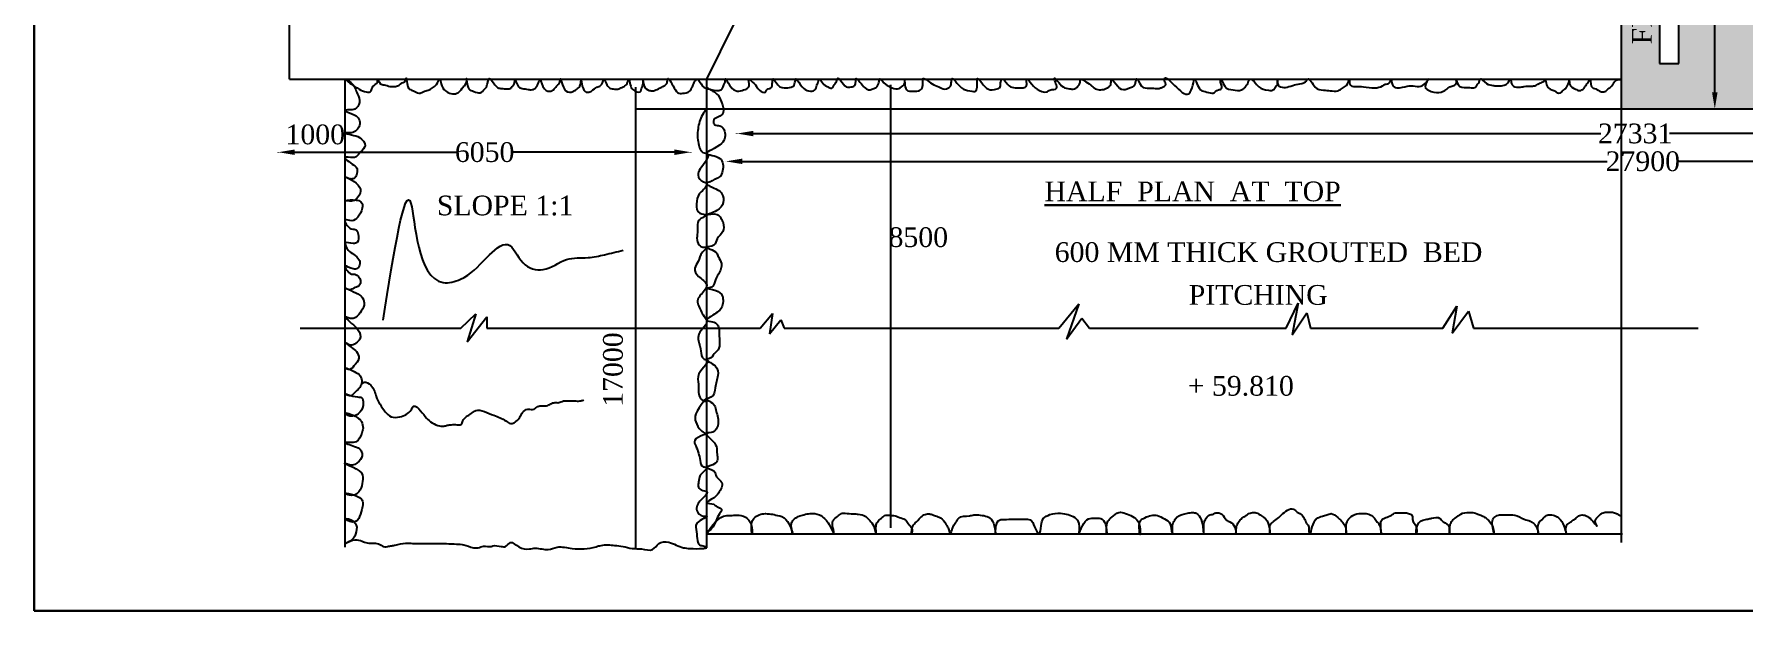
# Model space of a CAD drawing. Header units: millimetres. Extents: x 714 to 94318, y 2537 to 52531.
# Drawn here: x 714 to 26724, y 2537 to 11307 of the extents above; entities that cross this region are included whole.
import ezdxf

# ---------------------------------------------------------------- set-up
doc = ezdxf.new("R2010")
doc.units = ezdxf.units.MM
doc.header["$MEASUREMENT"] = 0
for name, color, linetype in [('DIM', 5, 'Continuous'), ('DWG.LINE', 10, 'Continuous'), ('HATCH', 2, 'Continuous'), ('TEXT', 7, 'Continuous')]:
    doc.layers.add(name, color=color, linetype=linetype)
doc.layers.add('TITLE', color=7, linetype='Continuous', lineweight=30)
doc.styles.get("Standard").update_dxf_attribs({"font": 'times.ttf', "height": 300})
doc.dimstyles.get("Standard").update_dxf_attribs({"dimtxt": 300, "dimasz": 250, "dimexe": 0.18, "dimexo": 0.0625, "dimgap": 0.09, "dimtad": 0, "dimtih": 1, "dimtoh": 1, "dimdec": 0, "dimzin": 0, "dimdsep": 46, "dimtxsty": 'Standard', "dimcen": 300, "dimclre": 256, "dimclrt": 4, "dimadec": 0, "dimazin": 0, "dimtfac": 1, "dimtdec": 0, "dimtofl": 0, "dimtmove": 0, "dimatfit": 3, "dimfxl": 0, "dimtolj": 1, "dimtzin": 0, "dimarcsym": 0})

# ---------------------------------------------------------------- blocks, each defined once
blk = doc.blocks.new('*D1')
at = {"layer": 'Defpoints', "color": 0, "ltscale": 0.2}
for p in [(11237, 9373), (39137, 9373), (39137, 9373)]:
    blk.add_point(p, dxfattribs=at)
at = {"layer": 'DIM', "lineweight": -2, "ltscale": 0.2}
for p, q in [((11237, 9373), (11237, 9373)), ((39137, 9373), (39137, 9373))]:
    blk.add_line(p, q, dxfattribs=at)
at = {"layer": 'DIM', "color": 0, "lineweight": -2, "ltscale": 0.2}
for p, q in [((11487, 9373), (24646, 9373)), ((38887, 9373), (25728, 9373))]:
    blk.add_line(p, q, dxfattribs=at)
at = {"layer": 'DIM', "color": 0, "ltscale": 0.2}
for points in [[(11487, 9415), (11487, 9332), (11237, 9373)], [(38887, 9415), (38887, 9332), (39137, 9373)]]:
    blk.add_solid(points, dxfattribs=at)
at = {"layer": 'DIM', "color": 4, "ltscale": 0.2, "insert": (25187, 9373), "char_height": 300, "attachment_point": 5}
blk.add_mtext('\\A1;27900', dxfattribs=at)
blk = doc.blocks.new('*D2')
at = {"layer": 'Defpoints', "color": 0, "ltscale": 0.2}
for p in [(4429, 9415), (10705, 9512), (10705, 9415)]:
    blk.add_point(p, dxfattribs=at)
at = {"layer": 'DIM', "lineweight": -2, "ltscale": 0.2}
for p, q in [((4429, 9507), (4429, 9512)), ((10705, 9507), (10705, 9512))]:
    blk.add_line(p, q, dxfattribs=at)
at = {"layer": 'DIM', "color": 0, "lineweight": -2, "ltscale": 0.2}
for p, q in [((4679, 9512), (7141, 9512)), ((10455, 9512), (7993, 9512))]:
    blk.add_line(p, q, dxfattribs=at)
at = {"layer": 'DIM', "color": 0, "ltscale": 0.2}
for points in [[(4679, 9554), (4679, 9470), (4429, 9512)], [(10455, 9554), (10455, 9470), (10705, 9512)]]:
    blk.add_solid(points, dxfattribs=at)
at = {"layer": 'DIM', "color": 4, "ltscale": 0.2, "insert": (7567, 9512), "char_height": 300, "attachment_point": 5}
blk.add_mtext('\\A1;6050', dxfattribs=at)
blk = doc.blocks.new('*D3')
at = {"layer": 'Defpoints', "color": 0, "ltscale": 0.2}
for p in [(11405, 9750), (38736, 9796), (38736, 9750)]:
    blk.add_point(p, dxfattribs=at)
at = {"layer": 'DIM', "lineweight": -2, "ltscale": 0.2}
for p, q in [((11405, 9791), (11405, 9796)), ((38736, 9791), (38736, 9796))]:
    blk.add_line(p, q, dxfattribs=at)
at = {"layer": 'DIM', "color": 0, "lineweight": -2, "ltscale": 0.2}
for p, q in [((11655, 9796), (24549, 9796)), ((38486, 9796), (25593, 9796))]:
    blk.add_line(p, q, dxfattribs=at)
at = {"layer": 'DIM', "color": 0, "ltscale": 0.2}
for points in [[(11655, 9838), (11655, 9755), (11405, 9796)], [(38486, 9838), (38486, 9755), (38736, 9796)]]:
    blk.add_solid(points, dxfattribs=at)
at = {"layer": 'DIM', "color": 4, "ltscale": 0.2, "insert": (25071, 9796), "char_height": 300, "attachment_point": 5}
blk.add_mtext('\\A1;27331', dxfattribs=at)
blk = doc.blocks.new('*D16')
at = {"layer": 'Defpoints', "color": 0, "ltscale": 0.2}
for p in [(26283, 15801), (26283, 10172), (26283, 10172)]:
    blk.add_point(p, dxfattribs=at)
at = {"layer": 'DIM', "lineweight": -2, "ltscale": 0.2}
for p, q in [((26283, 15801), (26283, 15801)), ((26283, 10172), (26282, 10172))]:
    blk.add_line(p, q, dxfattribs=at)
at = {"layer": 'DIM', "color": 0, "lineweight": -2, "ltscale": 0.2}
for p, q in [((26283, 15551), (26283, 13412)), ((26283, 10422), (26283, 12561))]:
    blk.add_line(p, q, dxfattribs=at)
at = {"layer": 'DIM', "color": 0, "ltscale": 0.2}
for points in [[(26241, 15551), (26324, 15551), (26283, 15801)], [(26241, 10422), (26324, 10422), (26283, 10172)]]:
    blk.add_solid(points, dxfattribs=at)
at = {"layer": 'DIM', "color": 4, "ltscale": 0.2, "insert": (26283, 12986), "char_height": 300, "attachment_point": 5, "rotation": 90}
blk.add_mtext('\\A1;6000', dxfattribs=at)

msp = doc.modelspace()

# ---------------------------------------------------------------- hatches: boundary and pattern name
at = {"layer": 'HATCH', "linetype": 'ByBlock', "ltscale": 0.2}
h = msp.add_hatch(dxfattribs=at)
h.set_pattern_fill('AR-CONC', color=256, scale=100, style=0)
edge = h.paths.add_edge_path()
edge.add_line((36385, 15800.7), (34223.1, 15800.7))
edge.add_spline(control_points=[(34223.1, 15800.7), (33789, 14832), (32934.2, 12924.6), (32174.9, 14852.1), (31801.2, 15800.7)], knot_values=[0, 0, 0, 0, 2303.7569938, 4536.2451629, 4536.2451629, 4536.2451629, 4536.2451629], degree=3, periodic=0)
edge.add_line((31801.2, 15800.7), (30090.3, 15800.7))
edge.add_spline(control_points=[(30090.3, 15800.7), (29652.2, 14797.7), (28795.8, 12837), (28094.1, 14828.1), (27751.3, 15800.7)], knot_values=[0, 0, 0, 0, 2350.0013767, 4593.8014108, 4593.8014108, 4593.8014108, 4593.8014108], degree=3, periodic=0)
edge.add_line((27751.3, 15800.7), (26086, 15800.7))
edge.add_spline(control_points=[(26086, 15800.7), (25676.1, 14754), (25266.3, 13707.3), (24862, 13711.6)], knot_values=[2406.5342226, 2406.5342226, 2406.5342226, 2406.5342226, 4827.8069746, 4827.8069746, 4827.8069746, 4827.8069746], degree=3, periodic=0)
edge.add_line((24862, 13711.6), (24862, 10172.2))
edge.add_line((24862, 10172.2), (45118.8, 10172.2))
edge.add_line((45118.8, 10172.2), (45118.8, 10656.4))
edge.add_line((45118.8, 10656.4), (38824, 10656.4))
edge.add_line((38824, 10656.4), (36385, 15800.7))
h.paths.add_polyline_path([(25733.6, 10864.1), (25439.1, 10864.1), (25439.1, 12923), (25329, 12923), (25595, 13667.3), (25842.4, 12923), (25733.6, 12923)], flags=16)
h.paths.add_polyline_path([(25782.1, 13214), (26783.2, 13214), (26783.2, 12758.8), (25782.1, 12758.8)], flags=24)
h.paths.add_polyline_path([(25407, 11076.3), (25407, 12484.6), (24946.9, 12484.6), (24946.9, 11076.3)], flags=24)
h.paths.add_polyline_path([(26882.1, 11580.6), (33335.3, 11580.6), (33335.3, 12040.7), (26882.1, 12040.7)], flags=24)
h.paths.add_polyline_path([(26882.1, 12172.2), (36226.5, 12172.2), (36226.5, 12632.3), (26882.1, 12632.3)], flags=24)
h.paths.add_polyline_path([(26880.2, 12835.6), (33645.6, 12835.6), (33645.6, 13307.4), (26880.2, 13307.4)], flags=24)

# ---------------------------------------------------------------- linework, layer by layer
at = {"layer": 'DWG.LINE', "ltscale": 0.2}
for p, q in [((24862, 3574.4), (24862, 43860.1)), ((4596.3, 10624.1), (4596.3, 16817)), ((10944.9, 10624.1), (13410, 15599.4)), ((25439.1, 12923), (25439.1, 10864.1)), ((25733.6, 10864.1), (25733.6, 12923)), ((25439.1, 10864.1), (25733.6, 10864.1)), ((4596.3, 10624.1), (24862, 10624.1)), ((5447.1, 3503.5), (5447.1, 10621)), ((9862.3, 10501.6), (9862.3, 3482.1)), ((10944.9, 10595.9), (10944.9, 10624.1)), ((10944.9, 3493), (10944.9, 10595.9)), ((13740.8, 10537.6), (13740.8, 3797.9)), ((9861.7, 10172.2), (46659.4, 10172.2)), ((7202.3, 6836.5), (7435.3, 7053.6)), ((7435.3, 7053.6), (7299.2, 6627.4)), ((11756.8, 6836.5), (11944.7, 7059.4)), ((11944.7, 7059.4), (11900.8, 6752)), ((16302, 6836.5), (16604.9, 7205.4)), ((16604.9, 7205.4), (16418.7, 6666.4)), ((19759.2, 6836.5), (19945.7, 7215.2)), ((19945.7, 7215.2), (19850.6, 6732.3)), ((19850.6, 6732.3), (20075.1, 7066.9)), ((20075.1, 7066.9), (20133.6, 6836.5)), ((22144.8, 6836.5), (22359.9, 7169.2)), ((22359.9, 7169.2), (22287.6, 6762.4)), ((22287.6, 6762.4), (22535, 7093.2)), ((22535, 7093.2), (22610.9, 6836.5)), ((4758.5, 6836.5), (7202.3, 6836.5)), ((7299.2, 6627.4), (7598.7, 7010.5)), ((7598.7, 7010.5), (7598.7, 6836.5)), ((7598.7, 6836.5), (11756.8, 6836.5)), ((11900.8, 6752), (12075.5, 6962.8)), ((12075.5, 6962.8), (12122, 6836.5)), ((12122, 6836.5), (16302, 6836.5)), ((16418.7, 6666.4), (16654.2, 6986.5)), ((16654.2, 6986.5), (16769.3, 6836.5)), ((16769.3, 6836.5), (19759.2, 6836.5)), ((20133.6, 6836.5), (22144.8, 6836.5)), ((22610.9, 6836.5), (26029, 6836.5)), ((10944.9, 3708.4), (24880.1, 3708.4))]:
    msp.add_line(p, q, dxfattribs=at)
msp.add_spline([(5447.1, 3560.9), (5597.4, 3615.4), (5702.6, 3595.3), (5780.9, 3570), (5974.4, 3547.6), (6046.3, 3510.1), (6087, 3515.3), (6153.1, 3527), (6207.5, 3537.5), (6365.4, 3564.4), (6471.1, 3561.9), (6667.4, 3561), (6831.5, 3562.7), (7140.3, 3551.7), (7249.5, 3541.5), (7395, 3496.7), (7468.6, 3495.9), (7550.6, 3519.6), (7668.2, 3517), (7693.6, 3523.8), (7817.9, 3516.1), (7883.9, 3516.1), (7957.7, 3574.3), (8085.9, 3508.3), (8249, 3477.3), (8338.3, 3488.9), (8532.5, 3469.5), (8668.5, 3504.4), (8897.6, 3485), (9264.2, 3512.4), (9338, 3531.8), (9543.8, 3531.8), (9672, 3516.3), (9811.8, 3485.2), (9955.5, 3477.5), (10122.6, 3469.7), (10215.8, 3558.9), (10367.3, 3578.4), (10591.4, 3496.9), (10688.5, 3485.3), (10882.7, 3485.3), (10944.9, 3493)], degree=3, dxfattribs=at)
at = {"layer": 'HATCH', "ltscale": 0.2}
for points in [[(5447.1, 10621), (5659.3, 10471.3), (5838.6, 10444.2), (5867.5, 10512.9), (5934.5, 10579.9), (5941.8, 10624.1), (5979.8, 10554.5), (6037.7, 10538.3), (6124.6, 10512.9), (6193.4, 10511.1), (6256.8, 10527.4), (6294.8, 10558.2), (6358.2, 10596.1), (6370.9, 10634.1), (6412.5, 10484), (6466.9, 10453.2), (6544.7, 10417.1), (6586.4, 10409.8), (6633.4, 10433.3), (6707.7, 10455), (6772.8, 10493), (6836.2, 10541.9), (6886.3, 10624.1), (6906.2, 10554.8), (6969.6, 10446.3), (7143.4, 10408.3), (7226.7, 10484.3), (7268.3, 10536.7), (7291.9, 10578.3), (7291.9, 10632.6), (7328.1, 10477), (7404.1, 10437.2), (7496.5, 10413.7), (7567.1, 10473.4), (7594.2, 10504.2), (7606.9, 10545.8), (7621.4, 10596.4), (7628.6, 10624.1), (7765.1, 10496.9), (7828.4, 10480.6), (7899.1, 10477), (7953.4, 10482.4), (7987.8, 10511.4), (8020.4, 10563.8), (8024, 10585.5), (8024, 10624.1), (8083.7, 10507.7), (8138.1, 10482.4), (8226.8, 10467.9), (8293.8, 10464.3), (8346.3, 10493.3), (8369.8, 10533.1), (8386.1, 10567.4), (8404.2, 10624.1), (8454.2, 10509.6), (8559.2, 10439.1), (8613.5, 10462.6), (8660.6, 10516.9), (8702.2, 10558.5), (8716.7, 10624.1), (8801.8, 10448.1), (8912.3, 10435.5), (8981.1, 10480.7), (9020.9, 10533.2), (9035.4, 10624.1), (9097, 10435.5), (9167.6, 10430), (9259.9, 10493.4), (9317.9, 10516.9), (9357.7, 10565.7), (9375.8, 10624.1), (9454.7, 10500.4), (9523.5, 10475.1), (9592.3, 10471.5), (9652, 10498.6), (9700.9, 10520.3), (9728.1, 10542), (9744.4, 10585.4), (9760.7, 10624.1), (9782.4, 10540.2), (9824, 10466.1), (9932.7, 10429.9), (9961.6, 10502.2), (9976.1, 10538.4), (9976.1, 10624.1), (9992.4, 10516.7), (10072.1, 10453.4), (10133.6, 10446.2), (10211.5, 10478.7), (10278.5, 10509.5), (10318.3, 10534.8), (10341.9, 10569.2), (10352.7, 10624.1), (10470.4, 10458.8), (10539.2, 10406.4), (10580.9, 10408.2), (10631.6, 10413.6), (10693.1, 10446.2), (10709.4, 10471.5), (10723.9, 10507.7), (10740.2, 10536.6), (10754.7, 10574.6), (10795.7, 10624.1), (10882.6, 10518.6), (10993.4, 10470.4), (11130.7, 10453.5), (11179.6, 10475.2), (11204.9, 10536.7), (11226.6, 10578.3), (11226.6, 10624.1), (11331.7, 10482.4), (11434.9, 10442.6), (11530.8, 10468), (11577.9, 10495.1), (11590.6, 10522.2), (11590.6, 10624.1), (11618.5, 10603.6), (11703.6, 10513.2), (11752.5, 10449.9), (11839.4, 10428.2), (11864.8, 10466.1), (11931.7, 10496.9), (11940.8, 10545.7), (11948, 10596.4), (11948, 10624.1), (12027.7, 10536.7), (12158.1, 10489.7), (12252.2, 10509.6), (12277.6, 10531.3), (12284.8, 10572.9), (12295.7, 10605.4), (12295.7, 10624.1), (12369.9, 10543.9), (12473.1, 10451.7), (12572.7, 10448.1), (12612.5, 10489.7), (12619.8, 10531.3), (12636.1, 10562), (12656, 10624.1), (12711.5, 10560.2), (12787.5, 10506), (12850.9, 10487.9), (12874.5, 10515), (12887.1, 10538.5), (12912.5, 10571.1), (12925.1, 10605.5), (12932.4, 10630.8), (13068.2, 10507.8), (13142.4, 10506), (13196.7, 10527.7), (13207.6, 10551.2), (13213, 10585.6), (13213, 10624.1), (13332.5, 10513.2), (13376, 10477), (13419.5, 10458.9), (13472, 10475.2), (13524.5, 10496.9), (13566.1, 10574.7), (13571.5, 10601.9), (13571.5, 10624.1), (13641, 10569.3), (13740.8, 10504.2), (13849.2, 10477.1), (13927, 10522.3), (13950.6, 10549.4), (13959.6, 10624.1), (13988.6, 10460.8), (14079.1, 10440.9), (14166, 10446.3), (14224, 10489.7), (14233, 10538.6), (14233, 10596.5), (14233, 10624.1), (14373.6, 10553.1), (14475, 10507.9), (14567.3, 10473.5), (14652.4, 10515.1), (14666.9, 10569.4), (14672.3, 10624.1), (14822.6, 10489.8), (14949.4, 10446.4), (15045.3, 10446.4), (15056.2, 10482.5), (15061.6, 10556.7), (15061.6, 10596.5), (15061.6, 10624.1), (15200.3, 10487.9), (15323.4, 10466.2), (15399.5, 10491.5), (15417.6, 10565.7), (15433.9, 10624.1), (15528, 10540.4), (15611.3, 10495.1), (15727.2, 10493.3), (15790.6, 10502.4), (15810.5, 10525.9), (15814.1, 10556.6), (15819.5, 10624.1), (15861.2, 10582), (15973.5, 10469.8), (16118.3, 10431.8), (16165.4, 10457.2), (16268.6, 10484.3), (16259.5, 10549.4), (16237.8, 10636.2), (16366.4, 10506), (16464.1, 10477.1), (16540.2, 10477.1), (16580, 10504.2), (16601.7, 10529.5), (16627.1, 10572.9), (16634.3, 10624.1), (16683, 10603.7), (16788, 10533.1), (16855, 10478.9), (17028.8, 10484.3), (17075.9, 10516.9), (17097.6, 10578.4), (17097.6, 10624.1), (17168.2, 10554.8), (17284.1, 10464.4), (17340.2, 10475.2), (17392.7, 10495.1), (17454.3, 10525.9), (17470.6, 10571.1), (17485.1, 10630.8), (17559.3, 10518.7), (17678.8, 10487.9), (17767.5, 10482.5), (17829.1, 10482.5), (17870.7, 10498.8), (17930.5, 10544), (17914.2, 10580.2), (17908.8, 10624.1), (18281.2, 10402.8), (18373.6, 10624.1), (18456.9, 10462.5), (18556.5, 10428.2), (18650.6, 10411.9), (18730.3, 10460.7), (18775.5, 10480.6), (18781, 10516.8), (18764.7, 10578.3), (18764.7, 10624.1), (18826.2, 10518.6), (18954.8, 10458.9), (19081.5, 10458.9), (19121.4, 10487.9), (19141.3, 10509.6), (19175.7, 10558.4), (19208.3, 10624.1), (19273.5, 10585.6), (19345.9, 10506), (19490.4, 10455.4), (19564.6, 10459), (19602.7, 10509.6), (19631.6, 10549.4), (19629.8, 10576.6), (19629.8, 10624.1), (19631.6, 10562.1), (19803.6, 10509.6), (19914.1, 10544), (20028.2, 10567.5), (20062.6, 10591), (20089.7, 10624.1), (20203.8, 10500.6), (20328.7, 10457.2), (20430.1, 10448.1), (20551.4, 10448.1), (20587.6, 10466.2), (20696.3, 10554.8), (20709, 10592.8), (20721.6, 10624.1), (20730, 10544), (20809.6, 10513.2), (20936.4, 10507.8), (21110.2, 10491.5), (21227.9, 10522.3), (21269.5, 10545.8), (21329.3, 10565.7), (21354.6, 10624.1), (21378.2, 10538.6), (21532.1, 10500.6), (21664.3, 10522.3), (21785.6, 10511.4), (21881.5, 10563.9), (21925, 10624.1), (21875.6, 10518.7), (21969.7, 10437.3), (22121.8, 10428.2), (22188.8, 10460.8), (22250.4, 10506), (22313.8, 10529.5), (22348.2, 10558.5), (22348.2, 10624.1), (22377.1, 10540.4), (22502.1, 10497), (22598, 10491.5), (22616.1, 10491.5), (22652.3, 10506), (22674.1, 10547.6), (22697.6, 10580.2), (22706.7, 10624.1), (22811.7, 10556.6), (22907.6, 10527.7), (22965.6, 10520.5), (23059.7, 10527.7), (23128.5, 10563.9), (23177.1, 10624.1), (23184.8, 10575.1), (23221.5, 10514.8), (23310.8, 10500.6), (23377.2, 10512.1), (23492.4, 10518.2), (23559.1, 10529.6), (23591.5, 10547.2), (23622.2, 10561.2), (23657.3, 10578.7), (23694.1, 10603.2), (23701.1, 10624.1), (23716, 10566.4), (23755.5, 10485), (23857.2, 10438.5), (23895.3, 10413.8), (23927.8, 10416.5), (23967.2, 10445.4), (23991.8, 10466.4), (24012, 10483.1), (24030.4, 10508.5), (24039.1, 10526), (24045.3, 10537.4), (24065.5, 10589.1), (24069, 10624.1), (24073.3, 10554), (24163.7, 10473.4), (24223.3, 10450.6), (24292.6, 10487.4), (24320.6, 10528.6), (24354.8, 10575.9), (24375, 10613.6), (24381.1, 10624.1), (24402.7, 10517.3), (24470.2, 10474.3), (24543, 10437.5), (24610.5, 10434.9), (24662.2, 10476.1), (24707.8, 10510.3), (24745.5, 10564.6), (24783.2, 10605.7), (24817.4, 10618), (24842, 10618), (24862, 10624.1)], [(5447.1, 10621), (5551.7, 10554.9), (5631.4, 10397.2), (5664.7, 10266.9), (5592.2, 10168.5), (5553.1, 10158.3), (5447.1, 10143.9), (5470.5, 10127.2), (5611.1, 10065), (5663.2, 9994.1), (5651.6, 9895.6), (5515.4, 9805.9), (5447.1, 9805.9), (5541.5, 9776.5), (5661.8, 9736), (5750.1, 9611.5), (5680.6, 9517), (5611, 9443.2), (5489.3, 9434.5), (5447.1, 9434.5), (5576.2, 9315.3), (5621.1, 9270.5), (5622.6, 9188), (5580.5, 9114.2), (5519.7, 9106.9), (5447.1, 9135.9), (5642.8, 9013.4), (5673.3, 8890.4), (5541.4, 8767.4), (5487.8, 8771.7), (5447.1, 8771.7), (5684.8, 8759.7), (5703.6, 8661.3), (5635.5, 8523.8), (5547.2, 8470.2), (5447.1, 8484.7), (5538.5, 8346.6), (5613.8, 8332.1), (5642.8, 8264.1), (5626.9, 8141.1), (5567.5, 8123.7), (5447.1, 8132.4), (5492.1, 8024.6), (5576.2, 7956.5), (5654.4, 7879.8), (5667.4, 7813.2), (5632.7, 7748.1), (5567.5, 7736.5), (5447.1, 7779.9), (5541.4, 7659.3), (5592.1, 7655), (5680.5, 7559.4), (5655.9, 7484.2), (5574.8, 7444.7), (5511, 7418.6), (5447.1, 7443.2), (5637.1, 7357.3), (5695.1, 7316.8), (5734.2, 7221.2), (5689.3, 7093.9), (5603.8, 6999.8), (5554.6, 6981), (5447.1, 7005.6), (5595.1, 6862.9), (5644.4, 6806.4), (5670.5, 6670.4), (5606.7, 6606.7), (5522.7, 6576.3), (5441.6, 6622.6), (5534.3, 6545.2), (5619.7, 6480), (5651.6, 6377.3), (5579.2, 6261.5), (5490.8, 6206.5), (5447.1, 6226.7), (5608.1, 6163.6), (5684.9, 6089.8), (5695, 5988.5), (5593.6, 5856.8), (5531.3, 5806.1), (5489.3, 5811.9), (5447.1, 5835.1), (5631.3, 5789.4), (5695, 5779.3), (5719.6, 5698.2), (5671.8, 5562.2), (5602.3, 5510.1), (5515.4, 5498.5), (5487.8, 5507.2), (5447.1, 5539), (5626.9, 5479.4), (5692.1, 5415.7), (5716.8, 5315.8), (5697.9, 5239.1), (5613.9, 5109.4), (5509.5, 5097.8), (5447.1, 5097.8), (5587.8, 5037.1), (5677.6, 4983.5), (5705.1, 4921.3), (5655.9, 4812.7), (5521.1, 4751.9), (5479.1, 4767.8), (5447.1, 4776.5), (5691.1, 4634), (5708.9, 4503.6), (5673.3, 4379.1), (5542.8, 4290.1), (5447.1, 4319.8), (5691.1, 4236.8), (5697.1, 4076.7), (5554.7, 3887), (5447.1, 3940.3), (5572.5, 3898.8), (5619.9, 3774.3), (5570, 3641.7), (5447.1, 3560.9)], [(10944.9, 10495.7), (11117.8, 10377.6), (11184.5, 10230.8), (11182.3, 10088.5), (11046.6, 9986.2), (11066.6, 9930.6), (11144.5, 9915.1), (11215.7, 9835), (11171.2, 9646), (10944.9, 9491.4), (11146.7, 9418), (11186.8, 9229), (11142.3, 9135.6), (11057.7, 9095.6), (10997.6, 9062.2), (10944.9, 9035.6), (10993.3, 8994.8), (11111.2, 8941.4), (11178, 8879.2), (11198, 8748), (11097.9, 8623.5), (10944.9, 8559), (11104.7, 8565), (11160.3, 8511.6), (11195.9, 8436), (11191.5, 8304.8), (11104.6, 8194.9), (11055.6, 8099.3), (10944.9, 8068.2), (11095.7, 7980.8), (11122.4, 7920.8), (11169.1, 7818.5), (11124.6, 7658.4), (11080.1, 7571.7), (11020, 7460.5), (10944.9, 7444.9), (11082.3, 7408.6), (11182.5, 7328.6), (11171.4, 7150.3), (11008.9, 7014.7), (10944.9, 6954.6), (11035.7, 6934.1), (11109.1, 6887.4), (11133.6, 6827.3), (11135.8, 6742.8), (11118, 6508.3), (11060.1, 6443.8), (10986.7, 6372.6), (10944.9, 6363.8), (11073.5, 6260.7), (11115.8, 6113.9), (11073.5, 5929.4), (11009, 5784.8), (10944.9, 5751.5), (11009.1, 5712.8), (11095.9, 5550.5), (11120.3, 5450.4), (11100.3, 5319.3), (11038, 5254.8), (10944.9, 5239.2), (11080.5, 5062.5), (11100.5, 4946.8), (11078.3, 4782.3), (10944.9, 4717.8), (11055.9, 4663.7), (11096, 4577), (11175.8, 4487.1), (11124.9, 4325.8), (11058.2, 4256.8), (10944.9, 4176.8), (11052.7, 4156.8), (11099.3, 4123.8), (11169.1, 4084.6), (11123.8, 3984.3), (11042.9, 3815.3), (11006.2, 3776.1), (10944.9, 3708.4)], [(10944.9, 10172.2), (10880.2, 10080.1), (10813.5, 9868), (10819.6, 9643.9), (10907.5, 9501.5), (10944.9, 9491.4), (10847.1, 9257.8), (10813.7, 9163.8), (10895.6, 9060.9), (10945.5, 9037.2), (10898.7, 8945), (10832, 8878.3), (10789.5, 8720.8), (10841.1, 8584.5), (10944.9, 8559.3), (10823, 8471.5), (10807.8, 8350.4), (10813.9, 8123.2), (10856.4, 8077.7), (10886.7, 8068.6), (10944.9, 8068.6), (10883.6, 7992.9), (10816.9, 7850.5), (10765.4, 7747.5), (10821.1, 7623.7), (10944.9, 7501.5), (10858.1, 7345.6), (10809.7, 7272.2), (10854.7, 7105.6), (10904.8, 7015.6), (10944.9, 6960.1), (10826.4, 6744.6), (10821.4, 6641.3), (10858, 6486.3), (10894.8, 6372.2), (10919.8, 6360.6), (10944.9, 6355.6), (10828, 6140), (10819.7, 5983.4), (10819.7, 5908.4), (10888.2, 5734.5), (10926.5, 5726.2), (10944.9, 5751.5), (10781.4, 5530.6), (10779.7, 5408.9), (10856.4, 5282.3), (10929.8, 5240.6), (10944.9, 5239.2), (10763, 5129.8), (10779.7, 5044.8), (10844.8, 4821.5), (10891.5, 4728.1), (10944.9, 4720), (10846.4, 4597.5), (10823.1, 4494.2), (10814.8, 4432), (10863.2, 4377), (10944.9, 4348.7), (10798, 4136.4), (10796.3, 4064.8), (10898.1, 3974.8), (10944.9, 3974.8), (10797.9, 3872.5), (10789.5, 3737.5), (10856.3, 3530.8), (10891.3, 3525.8), (10944.9, 3493)], [(6021.8, 6959), (6445.3, 8732.1), (6936.4, 7530.1), (7200.3, 7579.2), (7599.3, 7910.3), (7918.4, 8106.6), (8151.7, 7830.6), (8458.6, 7726.4), (8814.6, 7879.7), (9139.9, 7910.3), (9391.5, 7953.3), (9673.9, 8020.7)], [(5694.8, 5987.5), (5734.4, 6013.8), (5835.5, 5969.9), (5916.8, 5798.7), (6055.3, 5565.6), (6143.1, 5488.8), (6277.2, 5486.6), (6448.5, 5594.1), (6485.9, 5649), (6593.5, 5581), (6681.4, 5469), (6881.4, 5348.3), (6947.3, 5346.1), (6997.8, 5359.3), (7061.5, 5368), (7145, 5368), (7208.7, 5372.4), (7236.3, 5428), (7360.6, 5536.6), (7431.3, 5583.2), (7564.2, 5567.7), (7709.1, 5510.8), (7890.2, 5424.6), (7961, 5386.7), (8014.5, 5395.3), (8043.8, 5416), (8102.5, 5483.2), (8142.1, 5552.1), (8225, 5602.1), (8318.1, 5603.9), (8376.8, 5645.2), (8510.5, 5655.8), (8572.2, 5684.8), (8633.8, 5704.1), (8696.7, 5704.1), (8726.9, 5715), (8764.4, 5728.2), (8813.9, 5731.9), (8868.3, 5729.4), (8932.4, 5729.4), (9017, 5729.4), (9064.1, 5741.5), (9073.8, 5743.9)], [(10944.9, 3708.4), (11250.6, 3984.6), (11311.8, 3986.5), (11404.7, 3992), (11621.9, 3849.2), (11636.8, 3708.4), (11642.4, 3910.4), (11685.1, 3960.5), (11766.8, 4006.9), (11813.2, 4014.3), (12024.9, 3988.3), (12151.1, 3927.1), (12255, 3708.4), (12236.8, 3871.7), (12266.7, 3922.4), (12425.4, 3999.1), (12519.1, 4016), (12659.6, 3996.5), (12736.3, 3939.3), (12793.6, 3874.3), (12882.4, 3708.4), (12866.8, 3805.5), (12866.8, 3905.5), (12937, 3973.1), (12995.6, 4016), (13051.5, 4021.2), (13175.5, 4011.7), (13252.1, 4007.1), (13364.2, 3970.7), (13428.9, 3910.6), (13486.3, 3825), (13521.9, 3708.4), (13522.8, 3827.5), (13542, 3886.7), (13592.1, 3939.5), (13639.5, 3974.1), (13651.9, 3984.6), (13728.4, 3989.1), (13789.5, 3987.3), (13876.1, 3956.4), (13966.3, 3923.6), (14012.9, 3865), (14063.9, 3793), (14071.2, 3742.1), (14065.7, 3708.4), (14072.1, 3796.7), (14118.6, 3873.2), (14197, 3954.2), (14231.6, 3986.1), (14306.3, 4011.6), (14359.4, 4004.6), (14428.4, 3981), (14501.8, 3951), (14583.6, 3855.7), (14609.8, 3811.1), (14632.2, 3753), (14637.3, 3733.2), (14658.3, 3708.4), (14669.8, 3746), (14686.4, 3790.6), (14704.3, 3840.4), (14749, 3902.3), (14779.6, 3947.6), (14945, 3982.4), (15007.2, 3994.9), (15054.1, 3995.8), (15253.7, 3947.3), (15321.2, 3830.2), (15338.8, 3708.4), (15379.8, 3903.4), (15470.7, 3926.8), (15611.4, 3932.7), (15690.5, 3932.7), (15781.4, 3932.7), (15866.4, 3921), (15933.8, 3812.6), (16001.2, 3708.4), (16033.5, 3830.2), (16065.7, 3938.6), (16168.3, 4000.1), (16329.6, 4020.6), (16443.9, 4000.1), (16608, 3862.4), (16608, 3708.4), (16729.6, 3921.5), (16835.1, 3944.9), (16940.6, 3942), (17011, 3857), (17031.5, 3708.4), (17049.1, 3898.1), (17107.7, 3959.6), (17216.2, 4032.8), (17318.8, 4018.1), (17503.5, 3901), (17541.6, 3722.3), (17541.6, 3708.4), (17541.6, 3901), (17588.5, 3942), (17779, 3991.8), (17880.7, 3951.9), (17982.5, 3886.5), (18018.8, 3748.5), (18032.9, 3708.4), (18030.9, 3824), (18065.2, 3915.7), (18105.5, 3966), (18261.7, 4021.4), (18340.5, 4032.7), (18391.9, 4019.6), (18466.5, 3927), (18498.7, 3769.9), (18506.8, 3708.4), (18510.8, 3861.5), (18533, 3924.9), (18601.5, 3997.4), (18637.4, 4003.8), (18688.8, 4024.9), (18783.5, 4005.8), (18856.1, 3917.2), (18904.5, 3887.7), (18981.1, 3807.2), (18997.3, 3708.4), (19003.3, 3798.1), (19026.5, 3869.6), (19074.9, 3933), (19135.4, 3978.4), (19177.7, 4005.6), (19247.8, 4032.7), (19304.3, 4028.5), (19386.9, 3982), (19489.3, 3867), (19515.5, 3708.4), (19512.7, 3784.8), (19519.7, 3846.2), (19569.1, 3892.8), (19648.2, 3956.3), (19692, 3997.2), (19870.8, 4083.6), (19931.2, 4038.4), (20003.9, 3990.4), (20044.9, 3923.4), (20084.4, 3849.3), (20102.9, 3826.3), (20104.3, 3791.1), (20117.7, 3708.4), (20201.2, 3916.2), (20222.3, 3938.1), (20314.9, 3976.9), (20378.4, 3996.6), (20444.8, 4015), (20548.2, 3954.9), (20598.1, 3908.4), (20642.7, 3847.7), (20663.9, 3807.1), (20675.2, 3708.4), (20676.5, 3835.1), (20709.4, 3932.5), (20804.4, 3999.6), (20937.4, 4017.3), (21018.4, 4005.9), (21091.9, 3959.1), (21133.6, 3900.9), (21181.8, 3837.6), (21205.5, 3708.4), (21201.7, 3811), (21210.6, 3912.3), (21362.5, 3992), (21406.9, 4019.8), (21477.8, 4027.4), (21534.8, 4027.4), (21590.5, 4026.1), (21685.5, 3965.4), (21684.2, 3923.7), (21746.3, 3793.3), (21741.2, 3708.4), (21743.7, 3790.8), (21841.3, 3914.8), (21918.5, 3932.5), (21974.2, 3945.2), (22101.3, 3942.8), (22126.6, 3913.7), (22230.5, 3832.7), (22244.4, 3801.1), (22244.4, 3708.4), (22245.7, 3766.9), (22263.4, 3864.3), (22296.3, 3920), (22325.4, 3945.3), (22340.6, 3958), (22363.4, 3971.9), (22410.3, 4002.2), (22417.9, 4007.3), (22542.5, 4034.2), (22578, 4034.2), (22665.4, 4014), (22722.4, 3992.4), (22764.2, 3972.2), (22790.8, 3954.5), (22837.6, 3916.5), (22911.5, 3788.3), (22919.1, 3750.3), (22925.5, 3708.4), (22896.3, 3856.6), (22916.6, 3945.2), (22972.3, 3985.7), (23110.4, 3995.8), (23240.8, 3993.3), (23383.9, 3928.8), (23473.3, 3899.7), (23529, 3864.2), (23582.2, 3782), (23598.7, 3708.4), (23591.1, 3816.2), (23678.4, 3949), (23719, 3985.7), (23776, 3998.4), (23935.5, 3922.4), (24000.1, 3789.6), (24024.2, 3708.4), (24024.2, 3830.1), (24083.7, 3880.7), (24125.5, 3913.6), (24140.7, 3923.6), (24174.9, 3950.7), (24223, 3987.5), (24303.6, 3989.2), (24390.2, 3938.5), (24489.2, 3828.3), (24462, 3900), (24523.3, 3985.7), (24567.9, 4020.7), (24633.2, 4037.3), (24698, 4038.2), (24758.4, 4027.7), (24811.8, 4003.2), (24853.8, 3986.6), (24862, 3986.6)]]:
    msp.add_spline(points, degree=3, dxfattribs=at)
at = {"layer": 'TITLE', "linetype": 'ByBlock', "ltscale": 0.2}
for p, q in [((713.8, 2537), (713.8, 52530.6)), ((94304, 2537), (713.8, 2537))]:
    msp.add_line(p, q, dxfattribs=at)

# ---------------------------------------------------------------- texts
at = {"layer": 'TEXT', "ltscale": 0.2}
for s, p in [('FLOW', (25323.6, 11153)), ('17000', (9668.6, 5639.6))]:
    msp.add_text(s, height=300, rotation=90, dxfattribs=at).set_placement(p)
for s, p in [('1000', (4537.1, 9633.1)), ('SLOPE 1:1', (6839.3, 8552.4)), ('8500', (13711.7, 8070.1)), ('600 MM THICK GROUTED  BED', (16240.1, 7842.9)), ('                  PITCHING', (16240.1, 7192)), ('+ 59.810', (18263.3, 5809))]:
    msp.add_text(s, height=300, dxfattribs=at).set_placement(p)
at = {"layer": 'TITLE', "ltscale": 0.2}
msp.add_text('%%UHALF  PLAN  AT  TOP', height=300, dxfattribs=at).set_placement((16085.1, 8766.6))

# ---------------------------------------------------------------- dimensions: what is measured, and where the dimension line sits
at = {"layer": 'DIM', "ltscale": 0.2}
dim = msp.add_aligned_dim(p1=(26282.7, 15800.7), p2=(26282.7, 10172.2), distance=0, text='6000', dimstyle='Standard', dxfattribs=at)
dim.commit()
dim.dimension.update_dxf_attribs({"geometry": '*D16', "text_midpoint": (26282.7, 12986.4), "text_rotation": 90})
dim = msp.add_linear_dim(base=(38736.3, 9796.2), p1=(11404.9, 9749.5), p2=(38736.3, 9749.5), dimstyle='Standard', dxfattribs=at)
dim.commit()
dim.dimension.update_dxf_attribs({"geometry": '*D3', "text_midpoint": (25070.6, 9796.2)})
dim = msp.add_linear_dim(base=(10705.3, 9512), p1=(4428.6, 9414.9), p2=(10705.3, 9414.9), text='6050', dimstyle='Standard', dxfattribs=at)
dim.commit()
dim.dimension.update_dxf_attribs({"geometry": '*D2', "text_midpoint": (7566.9, 9512)})
dim = msp.add_aligned_dim(p1=(11237, 9373.2), p2=(39137, 9373.2), distance=0, dimstyle='Standard', dxfattribs=at)
dim.commit()
dim.dimension.update_dxf_attribs({"geometry": '*D1', "text_midpoint": (25187, 9373.2)})

doc.saveas('drawing.dxf')
